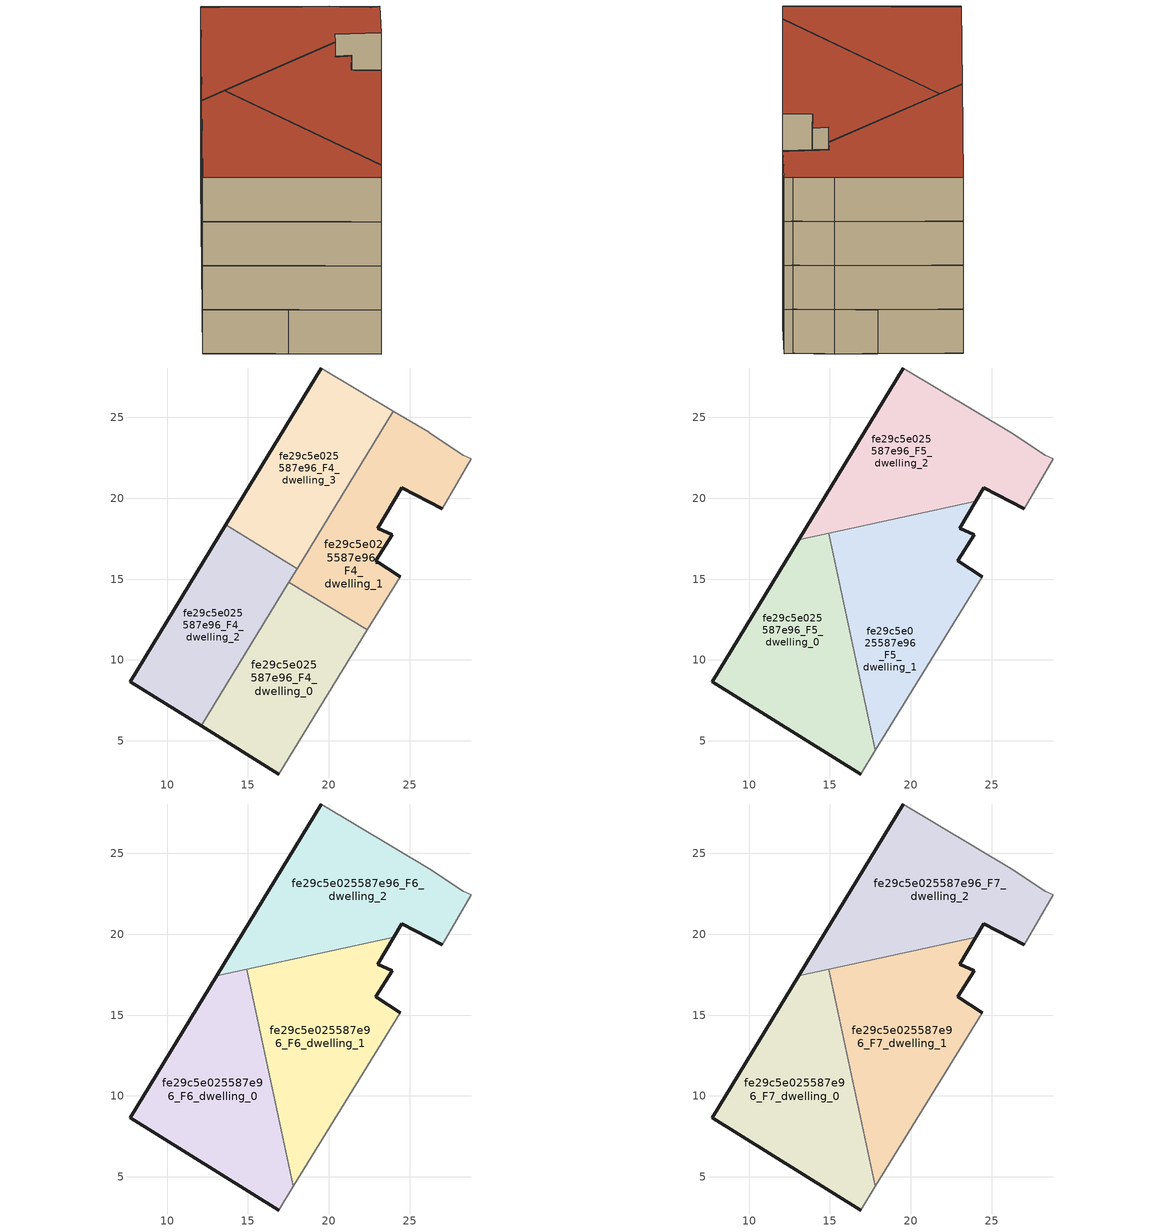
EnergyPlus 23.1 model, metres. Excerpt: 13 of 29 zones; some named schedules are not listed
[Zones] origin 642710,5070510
fe29c5e025587e96_F4_dwelling_0
 floor to fe29c5e025587e96_F3_dwelling_0 (EU_floor_Construction): 16.91,2.94 22.4,11.86 17.54,14.81 12.12,5.91 z12
 wall outside (EU_wall_Construction): 16.91,2.94 12.12,5.91 z12:15
 wall adiabatic (EU_wall_Construction): 22.4,11.86 16.91,2.94 z12:15
 wall to fe29c5e025587e96_F4_dwelling_1 (EU_wall_Construction): 17.54,14.81 22.4,11.86 z12:15
 wall to fe29c5e025587e96_F4_dwelling_2 (EU_wall_Construction): 12.12,5.91 17.54,14.81 z12:15
fe29c5e025587e96_F4_dwelling_1
 floor to fe29c5e025587e96_F3_dwelling_1 (EU_floor_Construction): 24.42,15.15 22.92,16.15 23.92,17.75 23.02,18.15 24.52,20.65 27.03,19.35 28.83,22.45 28.33,22.65 26.23,24.06 26.2,24.07 23.98,25.4 17.54,14.81 22.4,11.86 z12
 wall outside (EU_wall_Construction): 27.03,19.35 24.52,20.65 23.02,18.15 23.92,17.75 22.92,16.15 24.42,15.15 z12:15
 wall adiabatic (EU_wall_Construction): 24.42,15.15 22.4,11.86 / 23.98,25.4 26.2,24.07 26.23,24.06 28.33,22.65 28.83,22.45 27.03,19.35 z12:15
 wall to fe29c5e025587e96_F4_dwelling_3 (EU_wall_Construction): 18.05,15.66 23.98,25.4 z12:15
 wall to fe29c5e025587e96_F4_dwelling_2 (EU_wall_Construction): 17.54,14.81 18.05,15.65 z12:15
fe29c5e025587e96_F4_dwelling_2
 floor to fe29c5e025587e96_F3_dwelling_2 (EU_floor_Construction): 12.12,5.91 18.05,15.66 13.61,18.36 7.71,8.65 z12
 wall outside (EU_wall_Construction): 12.12,5.91 7.71,8.65 13.61,18.36 z12:15
 wall to fe29c5e025587e96_F4_dwelling_3 (EU_wall_Construction): 13.61,18.36 18.05,15.66 z12:15
fe29c5e025587e96_F4_dwelling_3
 floor to fe29c5e025587e96_F3_dwelling_3 (EU_floor_Construction): 18.05,15.66 23.98,25.4 19.52,28.06 13.61,18.36 z12
 wall outside (EU_wall_Construction): 13.61,18.36 19.52,28.06 z12:15
 wall adiabatic (EU_wall_Construction): 19.52,28.06 23.98,25.4 z12:15
 ceiling adiabatic (EU_roof_Construction): 20.06,18.95 14.92,17.84 14.99,17.52 13.61,18.36 14.58,17.77 z15
fe29c5e025587e96_F5_dwelling_0
 floor to fe29c5e025587e96_F4_dwelling_2 (EU_floor_Construction): 12.12,5.91 16.09,12.43 14.99,17.52 14.58,17.77 13.06,17.44 7.71,8.65 z15
 floor to fe29c5e025587e96_F4_dwelling_0 (EU_floor_Construction): 16.91,2.94 17.82,4.41 16.09,12.43 12.12,5.91 z15
 floor adiabatic (EU_floor_Construction): 14.99,17.52 14.92,17.84 14.58,17.77 z15
 wall outside (EU_wall_Construction): 16.91,2.94 7.71,8.65 13.06,17.44 z15:18
 wall to fe29c5e025587e96_F5_dwelling_1 (EU_wall_Construction): 14.92,17.84 17.82,4.41 z15:18
 wall adiabatic (EU_wall_Construction): 17.82,4.41 16.91,2.94 z15:18
 wall to fe29c5e025587e96_F5_dwelling_2 (EU_wall_Construction): 13.06,17.44 14.92,17.84 z15:18
fe29c5e025587e96_F5_dwelling_1
 floor to fe29c5e025587e96_F4_dwelling_0 (EU_floor_Construction): 17.82,4.41 22.4,11.86 17.54,14.81 16.09,12.43 z15
 floor to fe29c5e025587e96_F4_dwelling_1 (EU_floor_Construction): 22.4,11.86 24.42,15.15 22.92,16.15 23.92,17.75 23.02,18.15 24.01,19.8 20.06,18.95 17.54,14.81 z15
 floor to fe29c5e025587e96_F4_dwelling_2 (EU_floor_Construction): 16.09,12.43 18.05,15.66 14.99,17.52 z15
 floor to fe29c5e025587e96_F4_dwelling_3 (EU_floor_Construction): 18.05,15.66 20.06,18.95 14.92,17.84 14.99,17.52 z15
 wall outside (EU_wall_Construction): 24.01,19.8 23.02,18.15 23.92,17.75 22.92,16.15 24.42,15.15 z15:18
 wall adiabatic (EU_wall_Construction): 24.42,15.15 17.82,4.41 z15:18
 wall to fe29c5e025587e96_F5_dwelling_2 (EU_wall_Construction): 14.92,17.84 24.01,19.8 z15:18
fe29c5e025587e96_F5_dwelling_2
 floor to fe29c5e025587e96_F4_dwelling_1 (EU_floor_Construction): 27.03,19.35 28.83,22.45 28.33,22.65 26.23,24.06 23.98,25.4 20.06,18.95 24.01,19.8 24.52,20.65 z15
 floor to fe29c5e025587e96_F4_dwelling_3 (EU_floor_Construction): 20.06,18.95 23.98,25.4 19.52,28.06 13.61,18.36 14.58,17.77 z15
 floor to fe29c5e025587e96_F4_dwelling_2 (EU_floor_Construction): 14.58,17.77 13.61,18.36 13.06,17.44 z15
 wall outside (EU_wall_Construction): 13.06,17.44 19.52,28.06 / 27.03,19.35 24.52,20.65 24.01,19.8 z15:18
 wall adiabatic (EU_wall_Construction): 19.52,28.06 26.23,24.06 28.33,22.65 28.83,22.45 27.03,19.35 z15:18
fe29c5e025587e96_F6_dwelling_0
 floor to fe29c5e025587e96_F5_dwelling_0 (EU_floor_Construction): 16.91,2.94 17.82,4.41 14.92,17.84 13.06,17.44 7.71,8.65 z18
 wall outside (EU_wall_Construction): 16.91,2.94 7.71,8.65 13.06,17.44 z18:21
 wall to fe29c5e025587e96_F6_dwelling_1 (EU_wall_Construction): 14.92,17.84 17.82,4.41 z18:21
 wall adiabatic (EU_wall_Construction): 17.82,4.41 16.91,2.94 z18:21
 wall to fe29c5e025587e96_F6_dwelling_2 (EU_wall_Construction): 13.06,17.44 14.92,17.84 z18:21
fe29c5e025587e96_F6_dwelling_1
 floor to fe29c5e025587e96_F5_dwelling_1 (EU_floor_Construction): 17.82,4.41 24.42,15.15 22.92,16.15 23.92,17.75 23.02,18.15 24.01,19.8 14.92,17.84 z18
 wall outside (EU_wall_Construction): 24.01,19.8 23.02,18.15 23.92,17.75 22.92,16.15 24.42,15.15 z18:21
 wall adiabatic (EU_wall_Construction): 24.42,15.15 17.82,4.41 z18:21
 wall to fe29c5e025587e96_F6_dwelling_2 (EU_wall_Construction): 14.92,17.84 24.01,19.8 z18:21
fe29c5e025587e96_F6_dwelling_2
 floor to fe29c5e025587e96_F5_dwelling_2 (EU_floor_Construction): 27.03,19.35 28.83,22.45 28.33,22.65 26.23,24.06 19.52,28.06 13.06,17.44 24.01,19.8 24.52,20.65 z18
 wall outside (EU_wall_Construction): 13.06,17.44 19.52,28.06 / 27.03,19.35 24.52,20.65 24.01,19.8 z18:21
 wall adiabatic (EU_wall_Construction): 19.52,28.06 26.23,24.06 28.33,22.65 28.83,22.45 27.03,19.35 z18:21
fe29c5e025587e96_F7_dwelling_0
 floor to fe29c5e025587e96_F6_dwelling_0 (EU_floor_Construction): 16.91,2.94 17.82,4.41 14.92,17.84 13.06,17.44 7.71,8.65 z21
 wall outside (EU_wall_Construction): 16.91,2.94 7.71,8.65 13.06,17.44 z21:24
 wall to fe29c5e025587e96_F7_dwelling_1 (EU_wall_Construction): 14.92,17.84 17.82,4.41 z21:24
 wall adiabatic (EU_wall_Construction): 17.82,4.41 16.91,2.94 z21:24
 wall to fe29c5e025587e96_F7_dwelling_2 (EU_wall_Construction): 13.06,17.44 14.92,17.84 z21:24
 roof outside (EU_roof_Construction): 14.92,17.84 17.82,4.41 16.91,2.94 7.71,8.65 13.06,17.44 z24
fe29c5e025587e96_F7_dwelling_1
 floor to fe29c5e025587e96_F6_dwelling_1 (EU_floor_Construction): 17.82,4.41 24.42,15.15 22.92,16.15 23.92,17.75 23.02,18.15 24.01,19.8 14.92,17.84 z21
 wall outside (EU_wall_Construction): 24.01,19.8 23.02,18.15 23.92,17.75 22.92,16.15 24.42,15.15 z21:24
 wall adiabatic (EU_wall_Construction): 24.42,15.15 17.82,4.41 z21:24
 wall to fe29c5e025587e96_F7_dwelling_2 (EU_wall_Construction): 14.92,17.84 24.01,19.8 z21:24
 roof outside (EU_roof_Construction): 24.01,19.8 23.02,18.15 23.92,17.75 22.92,16.15 24.42,15.15 17.82,4.41 14.92,17.84 z24
fe29c5e025587e96_F7_dwelling_2
 floor to fe29c5e025587e96_F6_dwelling_2 (EU_floor_Construction): 27.03,19.35 28.83,22.45 28.33,22.65 26.23,24.06 19.52,28.06 13.06,17.44 24.01,19.8 24.52,20.65 z21
 wall outside (EU_wall_Construction): 13.06,17.44 19.52,28.06 / 27.03,19.35 24.52,20.65 24.01,19.8 z21:24
 wall adiabatic (EU_wall_Construction): 19.52,28.06 26.23,24.06 28.33,22.65 28.83,22.45 27.03,19.35 z21:24
 roof outside (EU_roof_Construction): 26.23,24.06 28.33,22.65 28.83,22.45 27.03,19.35 24.52,20.65 24.01,19.8 13.06,17.44 19.52,28.06 z24
[Building]
EU S2 Campaign: North Axis=0; Terrain=City; Solar Distribution=FullExterior
[Site:Location]
Lyon-Bron: Latitude=45.75; Longitude=5; Time Zone=1; Elevation=198
[SizingPeriod:WeatherFileDays]
AnnualSizingPeriod: Begin Month=1; Begin Day of Month=1; End Month=12; End Day of Month=31; Day of Week for Start Day=Monday; Use Weather File Daylight Saving Period=No; Use Weather File Rain and Snow Indicators=No
[MATERIAL]
EU_InternalMass_Material: Roughness=MediumRough; Thickness=0.1; Conductivity=1; Density=1800; Specific Heat=900; Thermal Absorptance=0.9; Solar Absorptance=0.7; Visible Absorptance=0.7
[MATERIAL:NOMASS] Roughness=MediumRough; Thermal Absorptance=0.9; Solar Absorptance=0.7; Visible Absorptance=0.7
Name | Thermal Resistance
EU_wall_NoMass | 0.776494
EU_roof_NoMass | 0.486893
EU_floor_NoMass | 0.421597
[CONSTRUCTION]
EU_wall_Construction: EU_wall_NoMass
EU_roof_Construction: EU_roof_NoMass
EU_floor_Construction: EU_floor_NoMass
EU_InternalMass_Construction: EU_InternalMass_Material
[ZONE] Type=1; Multiplier=1; Ceiling Height=autocalculate; Floor Area=autocalculate; Part of Total Floor Area=Yes
Name | Volume
fe29c5e025587e96_F4_dwelling_0 | 177.319
fe29c5e025587e96_F5_dwelling_0; fe29c5e025587e96_F6_dwelling_0; fe29c5e025587e96_F7_dwelling_0 | 234.592
fe29c5e025587e96_F4_dwelling_1 | 177.333
fe29c5e025587e96_F5_dwelling_1; fe29c5e025587e96_F6_dwelling_1; fe29c5e025587e96_F7_dwelling_1 | 234.593
fe29c5e025587e96_F4_dwelling_2; fe29c5e025587e96_F4_dwelling_3 | 177.329
fe29c5e025587e96_F5_dwelling_2; fe29c5e025587e96_F6_dwelling_2; fe29c5e025587e96_F7_dwelling_2 | 240.138
[INTERNALMASS] Construction=EU_InternalMass_Construction
Name | Zone or ZoneList | Surface Area
fe29c5e025587e96_F4_dwelling_0_EU_InternalMass | fe29c5e025587e96_F4_dwelling_0 | 59.1081
fe29c5e025587e96_F4_dwelling_1_EU_InternalMass | fe29c5e025587e96_F4_dwelling_1 | 59.111
fe29c5e025587e96_F4_dwelling_2_EU_InternalMass | fe29c5e025587e96_F4_dwelling_2 | 59.1111
fe29c5e025587e96_F4_dwelling_3_EU_InternalMass | fe29c5e025587e96_F4_dwelling_3 | 59.1088
fe29c5e025587e96_F5_dwelling_0_EU_InternalMass | fe29c5e025587e96_F5_dwelling_0 | 78.1951
fe29c5e025587e96_F5_dwelling_1_EU_InternalMass | fe29c5e025587e96_F5_dwelling_1 | 78.1966
fe29c5e025587e96_F5_dwelling_2_EU_InternalMass | fe29c5e025587e96_F5_dwelling_2 | 80.0445
fe29c5e025587e96_F6_dwelling_0_EU_InternalMass | fe29c5e025587e96_F6_dwelling_0 | 78.1951
fe29c5e025587e96_F6_dwelling_1_EU_InternalMass | fe29c5e025587e96_F6_dwelling_1 | 78.1966
fe29c5e025587e96_F6_dwelling_2_EU_InternalMass | fe29c5e025587e96_F6_dwelling_2 | 80.0445
fe29c5e025587e96_F7_dwelling_0_EU_InternalMass | fe29c5e025587e96_F7_dwelling_0 | 78.1951
fe29c5e025587e96_F7_dwelling_1_EU_InternalMass | fe29c5e025587e96_F7_dwelling_1 | 78.1966
fe29c5e025587e96_F7_dwelling_2_EU_InternalMass | fe29c5e025587e96_F7_dwelling_2 | 80.0445
[OTHEREQUIPMENT] Fuel Type=Electricity; Design Level Calculation Method=Watts/Area; Power per Zone Floor Area=1; Fraction Latent=0; Fraction Radiant=0; Fraction Lost=0; Carbon Dioxide Generation Rate=0; EndUse Subcategory=EU_Step8_InternalGains
Name | Zone or ZoneList or Space or SpaceList | Schedule
EU_Step8_InternalGain_fe29c5e025587e96_F4_dwelling_0_f000 | fe29c5e025587e96_F4_dwelling_0 | EU_Step8_GainSchedule_fe29c5e025587e96_F4_dwelling_0_f000
EU_Step8_InternalGain_fe29c5e025587e96_F4_dwelling_1_f000 | fe29c5e025587e96_F4_dwelling_1 | EU_Step8_GainSchedule_fe29c5e025587e96_F4_dwelling_1_f000
EU_Step8_InternalGain_fe29c5e025587e96_F4_dwelling_2_f000 | fe29c5e025587e96_F4_dwelling_2 | EU_Step8_GainSchedule_fe29c5e025587e96_F4_dwelling_2_f000
EU_Step8_InternalGain_fe29c5e025587e96_F4_dwelling_3_f000 | fe29c5e025587e96_F4_dwelling_3 | EU_Step8_GainSchedule_fe29c5e025587e96_F4_dwelling_3_f000
EU_Step8_InternalGain_fe29c5e025587e96_F5_dwelling_0_f000 | fe29c5e025587e96_F5_dwelling_0 | EU_Step8_GainSchedule_fe29c5e025587e96_F5_dwelling_0_f000
EU_Step8_InternalGain_fe29c5e025587e96_F5_dwelling_1_f000 | fe29c5e025587e96_F5_dwelling_1 | EU_Step8_GainSchedule_fe29c5e025587e96_F5_dwelling_1_f000
EU_Step8_InternalGain_fe29c5e025587e96_F5_dwelling_2_f000 | fe29c5e025587e96_F5_dwelling_2 | EU_Step8_GainSchedule_fe29c5e025587e96_F5_dwelling_2_f000
EU_Step8_InternalGain_fe29c5e025587e96_F6_dwelling_0_f000 | fe29c5e025587e96_F6_dwelling_0 | EU_Step8_GainSchedule_fe29c5e025587e96_F6_dwelling_0_f000
EU_Step8_InternalGain_fe29c5e025587e96_F6_dwelling_1_f000 | fe29c5e025587e96_F6_dwelling_1 | EU_Step8_GainSchedule_fe29c5e025587e96_F6_dwelling_1_f000
EU_Step8_InternalGain_fe29c5e025587e96_F6_dwelling_2_f000 | fe29c5e025587e96_F6_dwelling_2 | EU_Step8_GainSchedule_fe29c5e025587e96_F6_dwelling_2_f000
EU_Step8_InternalGain_fe29c5e025587e96_F7_dwelling_0_f000 | fe29c5e025587e96_F7_dwelling_0 | EU_Step8_GainSchedule_fe29c5e025587e96_F7_dwelling_0_f000
EU_Step8_InternalGain_fe29c5e025587e96_F7_dwelling_1_f000 | fe29c5e025587e96_F7_dwelling_1 | EU_Step8_GainSchedule_fe29c5e025587e96_F7_dwelling_1_f000
EU_Step8_InternalGain_fe29c5e025587e96_F7_dwelling_2_f000 | fe29c5e025587e96_F7_dwelling_2 | EU_Step8_GainSchedule_fe29c5e025587e96_F7_dwelling_2_f000
[ZONEVENTILATION:DESIGNFLOWRATE] Schedule=EU_AlwaysOn; Design Flow Rate Calculation Method=AirChanges/Hour; Air Changes per Hour=0.693814; Ventilation Type=Natural; Fan Pressure Rise=0; Fan Total Efficiency=1; Constant Term Coefficient=1; Temperature Term Coefficient=0; Velocity Term Coefficient=0; Velocity Squared Term Coefficient=0; Minimum Indoor Temperature=-100; Maximum Indoor Temperature=100; Delta Temperature=-100; Minimum Outdoor Temperature=-100; Maximum Outdoor Temperature=100; Maximum Wind Speed=40
Name | Zone or ZoneList or Space or SpaceList
EU_ConstantAir_fe29c5e025587e96_F4_dwelling_0 | fe29c5e025587e96_F4_dwelling_0
EU_ConstantAir_fe29c5e025587e96_F4_dwelling_1 | fe29c5e025587e96_F4_dwelling_1
EU_ConstantAir_fe29c5e025587e96_F4_dwelling_2 | fe29c5e025587e96_F4_dwelling_2
EU_ConstantAir_fe29c5e025587e96_F4_dwelling_3 | fe29c5e025587e96_F4_dwelling_3
EU_ConstantAir_fe29c5e025587e96_F5_dwelling_0 | fe29c5e025587e96_F5_dwelling_0
EU_ConstantAir_fe29c5e025587e96_F5_dwelling_1 | fe29c5e025587e96_F5_dwelling_1
EU_ConstantAir_fe29c5e025587e96_F5_dwelling_2 | fe29c5e025587e96_F5_dwelling_2
EU_ConstantAir_fe29c5e025587e96_F6_dwelling_0 | fe29c5e025587e96_F6_dwelling_0
EU_ConstantAir_fe29c5e025587e96_F6_dwelling_1 | fe29c5e025587e96_F6_dwelling_1
EU_ConstantAir_fe29c5e025587e96_F6_dwelling_2 | fe29c5e025587e96_F6_dwelling_2
EU_ConstantAir_fe29c5e025587e96_F7_dwelling_0 | fe29c5e025587e96_F7_dwelling_0
EU_ConstantAir_fe29c5e025587e96_F7_dwelling_1 | fe29c5e025587e96_F7_dwelling_1
EU_ConstantAir_fe29c5e025587e96_F7_dwelling_2 | fe29c5e025587e96_F7_dwelling_2
[HVACTEMPLATE:THERMOSTAT] Constant Heating Setpoint=20; Constant Cooling Setpoint=50
EU_HeatOnly_fe29c5e025587e96_F7_dwelling_0; EU_HeatOnly_fe29c5e025587e96_F7_dwelling_1; EU_HeatOnly_fe29c5e025587e96_F7_dwelling_2
[HVACTEMPLATE:ZONE:IDEALLOADSAIRSYSTEM] System Availability Schedule=EU_AlwaysOn; Maximum Heating Supply Air Temperature=50; Minimum Cooling Supply Air Temperature=13; Maximum Heating Supply Air Humidity Ratio=0.0156; Minimum Cooling Supply Air Humidity Ratio=0.0077; Heating Limit=NoLimit; Cooling Limit=NoLimit; Heating Availability Schedule=EU_AlwaysOn; Cooling Availability Schedule=EU_CoolingOff; Dehumidification Control Type=ConstantSensibleHeatRatio; Cooling Sensible Heat Ratio=0.7; Dehumidification Setpoint=60; Humidification Control Type=None; Humidification Setpoint=30; Outdoor Air Method=None; Outdoor Air Flow Rate per Person=0.00944; Outdoor Air Flow Rate per Zone Floor Area=0; Outdoor Air Flow Rate per Zone=0; Demand Controlled Ventilation Type=None; Outdoor Air Economizer Type=NoEconomizer; Heat Recovery Type=None; Sensible Heat Recovery Effectiveness=0.7; Latent Heat Recovery Effectiveness=0.65
Name | Template Thermostat
fe29c5e025587e96_F4_dwelling_0 | EU_HeatOnly_fe29c5e025587e96_F4_dwelling_0
fe29c5e025587e96_F4_dwelling_1 | EU_HeatOnly_fe29c5e025587e96_F4_dwelling_1
fe29c5e025587e96_F4_dwelling_2 | EU_HeatOnly_fe29c5e025587e96_F4_dwelling_2
fe29c5e025587e96_F4_dwelling_3 | EU_HeatOnly_fe29c5e025587e96_F4_dwelling_3
fe29c5e025587e96_F5_dwelling_0 | EU_HeatOnly_fe29c5e025587e96_F5_dwelling_0
fe29c5e025587e96_F5_dwelling_1 | EU_HeatOnly_fe29c5e025587e96_F5_dwelling_1
fe29c5e025587e96_F5_dwelling_2 | EU_HeatOnly_fe29c5e025587e96_F5_dwelling_2
fe29c5e025587e96_F6_dwelling_0 | EU_HeatOnly_fe29c5e025587e96_F6_dwelling_0
fe29c5e025587e96_F6_dwelling_1 | EU_HeatOnly_fe29c5e025587e96_F6_dwelling_1
fe29c5e025587e96_F6_dwelling_2 | EU_HeatOnly_fe29c5e025587e96_F6_dwelling_2
fe29c5e025587e96_F7_dwelling_0 | EU_HeatOnly_fe29c5e025587e96_F7_dwelling_0
fe29c5e025587e96_F7_dwelling_1 | EU_HeatOnly_fe29c5e025587e96_F7_dwelling_1
fe29c5e025587e96_F7_dwelling_2 | EU_HeatOnly_fe29c5e025587e96_F7_dwelling_2
[SIZING:ZONE] Zone Cooling Design Supply Air Temperature Input Method=SupplyAirTemperature; Zone Cooling Design Supply Air Temperature=13; Zone Heating Design Supply Air Temperature Input Method=SupplyAirTemperature; Zone Heating Design Supply Air Temperature=50; Zone Cooling Design Supply Air Humidity Ratio=0.008; Zone Heating Design Supply Air Humidity Ratio=0.008; Cooling Design Air Flow Method=DesignDay; Cooling Design Air Flow Rate=0; Cooling Minimum Air Flow per Zone Floor Area=0.000762; Cooling Minimum Air Flow=0; Cooling Minimum Air Flow Fraction=0.2; Heating Design Air Flow Method=DesignDay; Heating Design Air Flow Rate=0; Heating Maximum Air Flow per Zone Floor Area=0.002032; Heating Maximum Air Flow=0.141576; Heating Maximum Air Flow Fraction=0.3; Account for Dedicated Outdoor Air System=No; Dedicated Outdoor Air System Control Strategy=NeutralSupplyAir; Dedicated Outdoor Air Low Setpoint Temperature for Design=autosize; Dedicated Outdoor Air High Setpoint Temperature for Design=autosize; Zone Load Sizing Method=Sensible Load Only No Latent Load; Zone Latent Cooling Design Supply Air Humidity Ratio Input Method=HumidityRatioDifference; Zone Cooling Design Supply Air Humidity Ratio Difference=0.005; Zone Latent Heating Design Supply Air Humidity Ratio Input Method=HumidityRatioDifference; Zone Humidification Design Supply Air Humidity Ratio Difference=0.005
fe29c5e025587e96_F4_dwelling_0; fe29c5e025587e96_F4_dwelling_1; fe29c5e025587e96_F4_dwelling_2; fe29c5e025587e96_F4_dwelling_3; fe29c5e025587e96_F5_dwelling_0; fe29c5e025587e96_F5_dwelling_1; fe29c5e025587e96_F5_dwelling_2; fe29c5e025587e96_F6_dwelling_0; fe29c5e025587e96_F6_dwelling_1; fe29c5e025587e96_F6_dwelling_2; fe29c5e025587e96_F7_dwelling_0; fe29c5e025587e96_F7_dwelling_1; fe29c5e025587e96_F7_dwelling_2
[SCHEDULE:FILE] Column Number=1; Rows to Skip at Top=0; Number of Hours of Data=8760; Column Separator=Comma; Interpolate to Timestep=No; Minutes per Item=60; Adjust Schedule for Daylight Savings=Yes
Name | File
EU_Step8_GainSchedule_fe29c5e025587e96_F4_dwelling_0_f000 | ../../schedules/fe29c5e025587e96/fe29c5e025587e96_F4_dwelling_0_f000_gain.csv
EU_Step8_GainSchedule_fe29c5e025587e96_F4_dwelling_1_f000 | ../../schedules/fe29c5e025587e96/fe29c5e025587e96_F4_dwelling_1_f000_gain.csv
